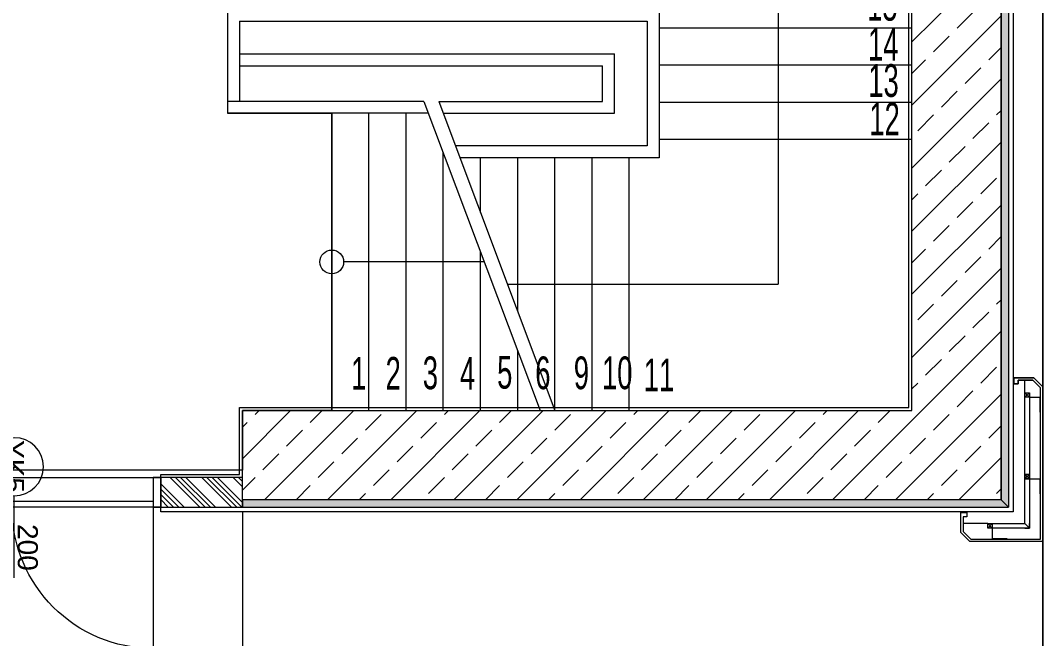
# Model space of a CAD drawing. Header units: millimetres. Extents: x 29001 to 40804, y -8833 to -5892.
# Drawn here: x 30804 to 31492, y -7999 to -7583 of the extents above; entities that cross this region are included whole.
import ezdxf
from ezdxf.enums import TextEntityAlignment as Align

# ---------------------------------------------------------------- set-up
doc = ezdxf.new("R2010")
doc.units = ezdxf.units.MM
for name, pattern in [('ACAD_ISO03W100', [30, 12, -18]), ('MAVIBAHCE XREF$0$DASHDOT', [1, 0.5, -0.25, 0, -0.25]), ('P-AV-P00-10$0${ Origin Line }', [0])]:
    doc.linetypes.add(name, pattern=pattern)
doc.layers.get('0').update_dxf_attribs({"lineweight": 0})
for name, color, linetype, lineweight in [('anahtar', 9, 'Continuous', 0), ('xxx_Auto_Yardimci_Isaret Genel', 51, 'Continuous', 0), ('Y_BA KOLON', 1, 'Continuous', 0), ('Y_BA TARAMA', 252, 'Continuous', 0), ('Y_DUVAR DIS GZB', 5, 'Continuous', 0), ('Y_DUVAR IZ', 253, 'ACAD_ISO03W100', 0), ('Y_DVR_TARAMA GB', 252, 'Continuous', 0), ('Y_FİBROBETON', 4, 'Continuous', 0), ('Y_KAPI', 123, 'Continuous', 0), ('Y_KAPI KOD', 40, 'Continuous', 0), ('Y_MINEPOR', 191, 'Continuous', 0), ('Y_SIVA', 30, 'Continuous', 0)]:
    doc.layers.add(name, color=color, linetype=linetype, lineweight=lineweight)
doc.styles.add('GENERATED_STYLE_2', font='arial.ttf')
doc.styles.add('style1', font='arial.ttf', dxfattribs={"height": 20})
pattern_1 = [(230, (367658.259, -65720.612), (-7.17260183, 0.62752135), [0.75, -8.25]), (175, (367658.259, -65720.612), (1.38751334, -7.52192134), [0.6, -6.6]), (280.4514445, (367657.661, -65720.5595), (-5.78508847, -6.89439991), [0.63740192, -7.01142112]), (226.1842, (367658.259, -65722.612), (-10.6724133, 1.6551928), [1.125, -12.375]), (276.6356355, (367657.369, -65722.474), (-9.34661946, -9.741186), [0.95610342, -10.5171376]), (171.184164, (367658.259, -65722.612), (-9.34661945, -9.741186), [0.9, -9.9]), (201, (367657.259, -65722.112), (-5.96907052, 4.02618891), [0.75, -8.25]), (146, (367657.259, -65722.112), (-2.43315332, -7.25150045), [0.6, -6.6]), (251.4514447, (367656.7614, -65721.776), (-8.40222377, -3.22531153), [0.6374019, -7.01142112]), (217.5, (367658.2588, -65720.6118), (-0.121598553, -3.328938538), [0, -6.52, 0, -6.7, 0, -6.625]), (187.5, (367658.259, -65720.6118), (-2.630695374, -3.94411712), [0, -3.82, 0, -6.37, 0, -2.525]), (147.5, (367660.4888, -65720.6118), (-5.338224362, 0.225548717), [0, -2.5, 0, -7.8, 0, -10.35]), (137.5, (367661.489, -65720.612), (-5.831861693, -1.001049823), [0, -3.25, 0, -5.18, 0, -7.35])]
pattern_2 = [(230, (367658.259, -65720.612), (-7.17260183, 0.62752135), [0.75, -8.25]), (175, (367658.259, -65720.612), (1.38751334, -7.52192134), [0.6, -6.6]), (280.4514445, (367657.661, -65720.5595), (-5.78508847, -6.89439991), [0.63740192, -7.01142112]), (226.1842, (367658.259, -65722.612), (-10.6724133, 1.6551928), [1.125, -12.375]), (276.6356355, (367657.369, -65722.474), (-9.34661946, -9.741186), [0.95610342, -10.5171376]), (171.184164, (367658.259, -65722.612), (-9.34661945, -9.741186), [0.9, -9.9]), (201, (367657.259, -65722.112), (-5.96907052, 4.02618891), [0.75, -8.25]), (146, (367657.259, -65722.112), (-2.43315332, -7.25150045), [0.6, -6.6]), (251.4514447, (367656.7614, -65721.776), (-8.40222377, -3.22531153), [0.6374019, -7.01142112]), (217.5, (367658.2588, -65720.6118), (-0.121598553, -3.328938538), [0, -6.52, 0, -6.7, 0, -6.625]), (187.5, (367658.259, -65720.6118), (-2.630695374, -3.94411712), [0, -3.82, 0, -6.37, 0, -2.525]), (147.5, (367660.4888, -65720.6118), (-5.338224362, 0.225548717), [0, -2.5, 0, -7.8, 0, -10.35]), (137.5, (367661.489, -65720.612), (-5.831861693, -1.001049823), [0, -3.25, 0, -5.18, 0, -7.35])]

# ---------------------------------------------------------------- blocks, each defined once
blk = doc.blocks.new('KAPI 200X230')
at = {"layer": 'Y_KAPI', "color": 252, "linetype": 'P-AV-P00-10$0${ Origin Line }'}
for p, q in [((5, -20), (5, -115)), ((195, -20), (195, -115))]:
    blk.add_line(p, q, dxfattribs=at)
at = {"layer": 'Y_KAPI'}
for points in [[(0, 0), (5, 0), (5, -20), (0, -20)], [(195, 0), (200, 0), (200, -20), (195, -20)], [(5, -20), (100, -20), (100, -16), (5, -16)], [(195, -20), (100, -20), (100, -16), (195, -16)]]:
    blk.add_lwpolyline(points, close=True, dxfattribs=at)
at = {"layer": 'Y_KAPI', "color": 252, "linetype": 'P-AV-P00-10$0${ Origin Line }'}
for centre, start, end in [((5, -20), 270, 0), ((195, -20), 180, 270)]:
    blk.add_arc(centre, 95, start, end, dxfattribs=at)
blk = doc.blocks.new('KAPI KOD')
at = {"layer": 'Y_KAPI KOD', "ltscale": 0.2}
blk.add_line((0, 0), (0, -55.22), dxfattribs=at)
blk.add_circle((-0.29, 19.56), 19.56, dxfattribs=at)
at = {"layer": 'Y_KAPI KOD', "color": 153, "ltscale": 0.2, "style": 'style1'}
for tag, p in [('KOD', (0, 19.75)), ('GEN', (-9.37, -34.7)), ('YUK', (9.88, -34.29))]:
    blk.add_attdef(tag, text='', height=13.5, rotation=90, dxfattribs=at).set_placement(p, align=Align.MIDDLE)
blk = doc.blocks.new('TÜM LAYOOUT')
at = {"layer": 'anahtar', "lineweight": 0}
h = blk.add_hatch(dxfattribs=at)
h.set_pattern_fill('ANSI33', color=256, scale=120)
h.set_pattern_definition([(45, (-203248.184, 42899.353), (-21.2132034, 21.2132034), []), (45, (-203226.97, 42899.353), (-21.2132034, 21.2132034), [15, -7.5])])
h.paths.add_polyline_path([(1438.26, -1023.45), (2318.26, -1023.45), (2318.26, -1583.45), (1808.26, -1583.45), (1808.26, -1523.45), (2258.26, -1523.45), (2258.26, -1083.45), (1498.26, -1083.45), (1498.26, -1583.45), (1438.26, -1583.45)])
h = blk.add_hatch(dxfattribs=at)
h.set_pattern_fill('AR-CONC', color=256, angle=-180)
h.set_pattern_definition(pattern_2)
h.paths.add_polyline_path([(2318.26, -1023.45), (2323.26, -1023.45), (2323.26, -1588.45), (2318.26, -1583.45)])
h = blk.add_hatch(dxfattribs=at)
h.set_pattern_fill('ANSI34', color=256, scale=20, angle=-90)
h.set_pattern_definition([(315, (343180.712, -40396.252), (10.6066017, 10.6066017), []), (315, (343180.712, -40399.787), (10.6066017, 10.6066017), []), (315, (343180.712, -40403.323), (10.6066017, 10.6066017), []), (315, (343180.712, -40406.858), (10.6066017, 10.6066017), [])])
h.paths.add_polyline_path([(1808.26, -1568.45), (1753.26, -1568.45), (1753.26, -1588.45), (1808.26, -1588.45)])
h = blk.add_hatch(dxfattribs=at)
h.set_pattern_fill('AR-CONC', color=256, angle=-180)
h.set_pattern_definition(pattern_2)
h.paths.add_polyline_path([(1808.26, -1583.45), (1808.26, -1588.45), (2323.26, -1588.45), (2318.26, -1583.45)])
at = {"layer": 'Y_BA TARAMA', "true_color": 0x999999}
h = blk.add_hatch(dxfattribs=at)
h.set_pattern_fill('ANSI33', color=253, scale=120)
h.set_pattern_definition([(45, (-203248.184, 42899.353), (-21.2132034, 21.2132034), []), (45, (-203226.97, 42899.353), (-21.2132034, 21.2132034), [15, -7.5])])
h.paths.add_polyline_path([(1438.26, -1023.45), (2318.26, -1023.45), (2318.26, -1583.45), (1808.26, -1583.45), (1808.26, -1523.45), (2258.26, -1523.45), (2258.26, -1083.45), (1498.26, -1083.45), (1498.26, -1583.45), (1438.26, -1583.45)])
at = {"layer": 'Y_DVR_TARAMA GB', "true_color": 0x999999}
h = blk.add_hatch(dxfattribs=at)
h.set_pattern_fill('ANSI34', color=253, scale=20, angle=-90)
h.set_pattern_definition([(315, (343180.712, -40396.252), (10.6066017, 10.6066017), []), (315, (343180.712, -40399.787), (10.6066017, 10.6066017), []), (315, (343180.712, -40403.323), (10.6066017, 10.6066017), []), (315, (343180.712, -40406.858), (10.6066017, 10.6066017), [])])
h.paths.add_polyline_path([(1808.26, -1568.45), (1753.26, -1568.45), (1753.26, -1588.45), (1808.26, -1588.45)])
at = {"layer": 'Y_MINEPOR'}
h = blk.add_hatch(dxfattribs=at)
h.set_pattern_fill('AR-CONC', color=256, angle=-180)
h.set_pattern_definition(pattern_1)
h.paths.add_polyline_path([(2318.26, -1023.45), (2323.26, -1023.45), (2323.26, -1588.45), (2318.26, -1583.45)])
h = blk.add_hatch(dxfattribs=at)
h.set_pattern_fill('AR-CONC', color=256, angle=-180)
h.set_pattern_definition(pattern_1)
h.paths.add_polyline_path([(1808.26, -1583.45), (1808.26, -1588.45), (2323.26, -1588.45), (2318.26, -1583.45)])
at = {"layer": 'anahtar', "lineweight": 0}
for p, q in [((2168.26, -1170.95), (2168.26, -1438.45)), ((1798.26, -1253.45), (1798.26, -1315.45)), ((2088.26, -1253.45), (2088.26, -1353.45)), ((1806.26, -1261.45), (2080.26, -1261.45)), ((1806.26, -1261.45), (1806.26, -1315.45)), ((2080.26, -1261.45), (2080.26, -1345.45)), ((2088.26, -1265.95), (2258.26, -1265.95)), ((1806.26, -1283.45), (2058.26, -1283.45)), ((2058.26, -1323.45), (2058.26, -1283.45)), ((1806.26, -1291.45), (2050.26, -1291.45)), ((2050.26, -1315.45), (2050.26, -1291.45)), ((2088.26, -1290.95), (2258.26, -1290.95)), ((1798.26, -1315.45), (1798.26, -1323.45)), ((1930.26, -1315.45), (1798.26, -1315.45)), ((1930.26, -1315.45), (2008.26, -1523.45)), ((1940.26, -1315.45), (2018.26, -1523.45)), ((1940.26, -1315.45), (2050.26, -1315.45)), ((2088.26, -1315.95), (2258.26, -1315.95)), ((1933.26, -1323.45), (1798.26, -1323.45)), ((1868.26, -1523.45), (1868.26, -1323.45)), ((1893.26, -1523.45), (1893.26, -1323.45)), ((1918.26, -1523.45), (1918.26, -1323.45)), ((1943.26, -1323.45), (2058.26, -1323.45)), ((2088.26, -1340.95), (2258.26, -1340.95)), ((2080.26, -1345.45), (1951.51, -1345.45)), ((1943.26, -1523.45), (1943.26, -1350.12)), ((2088.26, -1353.45), (1954.51, -1353.45)), ((1968.26, -1390.12), (1968.26, -1353.45)), ((1993.26, -1456.78), (1993.26, -1353.45)), ((2018.26, -1523.45), (2018.26, -1353.45)), ((2043.26, -1523.45), (2043.26, -1353.45)), ((2068.26, -1523.45), (2068.26, -1353.45)), ((1968.26, -1523.45), (1968.26, -1416.78)), ((1970.76, -1423.45), (1876.26, -1423.45)), ((1986.39, -1438.45), (2168.26, -1438.45)), ((2006.12, -1438.45), (2168.26, -1438.45)), ((1993.26, -1523.45), (1993.26, -1483.45)), ((2326.76, -1504.45), (2326.76, -1501.45)), ((2326.76, -1501.45), (2340.26, -1501.45)), ((2340.26, -1501.45), (2326.76, -1501.45)), ((2326.76, -1501.45), (2326.76, -1505.45)), ((2326.76, -1505.45), (2326.76, -1504.45)), ((2329.76, -1505.45), (2326.76, -1505.45)), ((2326.76, -1505.45), (2329.76, -1505.45)), ((2339.64, -1502.95), (2329.76, -1502.95)), ((2329.76, -1502.95), (2329.76, -1505.45)), ((2329.76, -1505.45), (2329.76, -1502.95)), ((2329.76, -1502.95), (2339.64, -1502.95)), ((2339.64, -1502.95), (2344.76, -1508.07)), ((2340.26, -1501.45), (2346.26, -1507.45)), ((2334.27, -1599.45), (2334.27, -1510.99)), ((2334.27, -1599.45), (2334.27, -1511.49)), ((2334.27, -1514.49), (2337.27, -1511.49)), ((2337.27, -1514.49), (2334.27, -1511.49)), ((2344.76, -1609.95), (2344.76, -1508.07)), ((2346.26, -1507.45), (2346.26, -1611.45)), ((2334.27, -1569.45), (2337.27, -1566.45)), ((2337.27, -1569.45), (2334.27, -1566.45)), ((1553.26, -1568.45), (1753.26, -1568.45)), ((1753.26, -1588.45), (1553.26, -1588.45)), ((2291.26, -1605.45), (2291.26, -1591.95)), ((2291.26, -1591.95), (2295.26, -1591.95)), ((2295.26, -1594.95), (2292.76, -1594.95)), ((2292.76, -1594.95), (2292.76, -1604.83)), ((2295.26, -1591.95), (2295.26, -1594.95)), ((2309.27, -1602.45), (2312.27, -1599.45)), ((2312.27, -1602.45), (2309.27, -1599.45)), ((2337.27, -1602.45), (2334.27, -1599.45)), ((2297.26, -1611.45), (2291.26, -1605.45)), ((2292.76, -1604.83), (2297.89, -1609.95)), ((2346.26, -1611.45), (2297.26, -1611.45)), ((2297.89, -1609.95), (2344.76, -1609.95))]:
    blk.add_line(p, q, dxfattribs=at)
for points in [[(2326.26, -1012.85), (2326.26, -1588.45), (2326.26, -1591.45), (1753.26, -1591.45), (1753.26, -1588.45)], [(1808.26, -1563.45), (1498.26, -1563.45), (1498.26, -1083.45), (1818.26, -1083.45), (1818.26, -1253.45), (1798.26, -1253.45), (1798.26, -1323.45), (1868.26, -1323.45), (1868.26, -1523.45), (1808.26, -1523.45), (1808.26, -1563.45)], [(1753.26, -1568.45), (1753.26, -1566.45), (1806.26, -1566.45), (1806.26, -1521.45), (2256.26, -1521.45), (2256.26, -1085.45), (1560.26, -1085.45), (1560.26, -1135.45), (1500.26, -1135.45), (1500.26, -1566.45), (1553.26, -1566.45), (1553.26, -1568.45)], [(2337.27, -1511.49), (2337.27, -1511.49), (2337.27, -1602.45)], [(1808.26, -1591.45), (1808.26, -1873.45), (1808.26, -1873.45)], [(2291.26, -1605.45), (2291.26, -1591.95), (2295.26, -1591.95), (2295.26, -1594.95), (2292.76, -1594.95), (2292.76, -1604.83)], [(2337.27, -1602.45), (2309.27, -1602.45), (2309.27, -1599.45), (2334.27, -1599.45)], [(2334.27, -1602.45), (2334.27, -1602.45), (2337.27, -1602.45), (2337.27, -1599.45)], [(2292.76, -1604.83), (2297.89, -1609.95)]]:
    blk.add_lwpolyline(points, dxfattribs=at)
for points in [[(1438.26, -1023.45), (2318.26, -1023.45), (2318.26, -1583.45), (1808.26, -1583.45), (1808.26, -1523.45), (2258.26, -1523.45), (2258.26, -1083.45), (1498.26, -1083.45), (1498.26, -1583.45), (1438.26, -1583.45)], [(2318.26, -1023.45), (2323.26, -1023.45), (2323.26, -1588.45), (2318.26, -1583.45)], [(2337.27, -1514.49), (2334.27, -1514.49), (2334.27, -1511.49), (2337.27, -1511.49)], [(2337.27, -1569.45), (2337.27, -1566.45), (2334.27, -1566.45), (2334.27, -1569.45)], [(2337.27, -1569.45), (2334.27, -1569.45), (2334.27, -1566.45), (2337.27, -1566.45)], [(1808.26, -1568.45), (1753.26, -1568.45), (1753.26, -1588.45), (1808.26, -1588.45)], [(1808.26, -1583.45), (1808.26, -1588.45), (2323.26, -1588.45), (2318.26, -1583.45)], [(2312.27, -1602.45), (2309.27, -1602.45), (2309.27, -1599.45), (2312.27, -1599.45)]]:
    blk.add_lwpolyline(points, close=True, dxfattribs=at)
blk.add_circle((1868.26, -1423.45), 8, dxfattribs=at)
at = {"layer": 'xxx_Auto_Yardimci_Isaret Genel', "linetype": 'MAVIBAHCE XREF$0$DASHDOT', "lineweight": 0, "ltscale": 50, "const_width": 1}
blk.add_lwpolyline([(0, -124.45), (2346.26, -124.45), (2346.26, -2358.95), (0, -2358.95)], close=True, dxfattribs=at)
at = {"layer": 'Y_BA KOLON'}
blk.add_lwpolyline([(1438.26, -1023.45), (2318.26, -1023.45), (2318.26, -1583.45), (1808.26, -1583.45), (1808.26, -1523.45), (2258.26, -1523.45), (2258.26, -1083.45), (1498.26, -1083.45), (1498.26, -1583.45), (1438.26, -1583.45)], close=True, dxfattribs=at)
at = {"layer": 'Y_DUVAR DIS GZB'}
blk.add_lwpolyline([(1808.26, -1568.45), (1753.26, -1568.45), (1753.26, -1588.45), (1808.26, -1588.45)], close=True, dxfattribs=at)
at = {"layer": 'Y_DUVAR IZ', "ltscale": 0.2}
for p, q in [((1553.26, -1568.45), (1753.26, -1568.45)), ((1753.26, -1588.45), (1553.26, -1588.45))]:
    blk.add_line(p, q, dxfattribs=at)
at = {"layer": 'Y_FİBROBETON', "color": 1}
for p, q in [((2326.76, -1504.45), (2326.76, -1501.45)), ((2326.76, -1501.45), (2340.26, -1501.45)), ((2340.26, -1501.45), (2326.76, -1501.45)), ((2326.76, -1501.45), (2326.76, -1505.45)), ((2326.76, -1505.45), (2326.76, -1504.45)), ((2329.76, -1505.45), (2326.76, -1505.45)), ((2326.76, -1505.45), (2329.76, -1505.45)), ((2339.64, -1502.95), (2329.76, -1502.95)), ((2329.76, -1502.95), (2329.76, -1505.45)), ((2329.76, -1505.45), (2329.76, -1502.95)), ((2329.76, -1502.95), (2339.64, -1502.95)), ((2339.64, -1502.95), (2344.76, -1508.07)), ((2340.26, -1501.45), (2346.26, -1507.45)), ((2344.76, -1609.95), (2344.76, -1508.07)), ((2346.26, -1507.45), (2346.26, -1507.45)), ((2346.26, -1507.45), (2346.26, -1611.45)), ((2291.26, -1605.45), (2291.26, -1591.95)), ((2291.26, -1591.95), (2295.26, -1591.95)), ((2295.26, -1594.95), (2292.76, -1594.95)), ((2292.76, -1594.95), (2292.76, -1604.83)), ((2295.26, -1591.95), (2295.26, -1594.95)), ((2297.26, -1611.45), (2291.26, -1605.45)), ((2292.76, -1604.83), (2297.89, -1609.95)), ((2346.26, -1611.45), (2297.26, -1611.45)), ((2297.89, -1609.95), (2344.76, -1609.95))]:
    blk.add_line(p, q, dxfattribs=at)
at = {"layer": 'Y_FİBROBETON'}
for p, q in [((2334.27, -1511.49), (2334.27, -1503.45)), ((2337.27, -1514.49), (2344.27, -1514.49)), ((2344.27, -1514.49), (2344.27, -1524.49)), ((2337.27, -1569.45), (2344.27, -1569.45)), ((2344.27, -1569.45), (2344.27, -1579.45)), ((2309.27, -1599.45), (2293.26, -1599.45)), ((2312.27, -1602.45), (2312.27, -1609.45)), ((2312.27, -1609.45), (2322.27, -1609.45))]:
    blk.add_line(p, q, dxfattribs=at)
at = {"layer": 'Y_FİBROBETON', "color": 113}
for p, q in [((2334.27, -1599.45), (2334.27, -1510.99)), ((2334.27, -1599.45), (2334.27, -1511.49)), ((2334.27, -1514.49), (2337.27, -1511.49)), ((2337.27, -1514.49), (2334.27, -1511.49)), ((2334.27, -1569.45), (2337.27, -1566.45)), ((2337.27, -1569.45), (2334.27, -1566.45)), ((2309.27, -1602.45), (2312.27, -1599.45)), ((2312.27, -1602.45), (2309.27, -1599.45)), ((2337.27, -1602.45), (2334.27, -1599.45))]:
    blk.add_line(p, q, dxfattribs=at)
for points in [[(2337.27, -1514.49), (2334.27, -1514.49), (2334.27, -1511.49), (2337.27, -1511.49)], [(2337.27, -1569.45), (2337.27, -1566.45), (2334.27, -1566.45), (2334.27, -1569.45)], [(2337.27, -1569.45), (2334.27, -1569.45), (2334.27, -1566.45), (2337.27, -1566.45)], [(2312.27, -1602.45), (2309.27, -1602.45), (2309.27, -1599.45), (2312.27, -1599.45)]]:
    blk.add_lwpolyline(points, close=True, dxfattribs=at)
for points in [[(2337.27, -1511.49), (2337.27, -1511.49), (2337.27, -1602.45)], [(2337.27, -1602.45), (2309.27, -1602.45), (2309.27, -1599.45), (2334.27, -1599.45)], [(2334.27, -1602.45), (2334.27, -1602.45), (2337.27, -1602.45), (2337.27, -1599.45)]]:
    blk.add_lwpolyline(points, dxfattribs=at)
at = {"layer": 'Y_FİBROBETON', "color": 1}
for points in [[(2291.26, -1605.45), (2291.26, -1591.95), (2295.26, -1591.95), (2295.26, -1594.95), (2292.76, -1594.95), (2292.76, -1604.83)], [(2292.76, -1604.83), (2297.89, -1609.95)]]:
    blk.add_lwpolyline(points, dxfattribs=at)
at = {"layer": 'Y_MINEPOR'}
for points in [[(2318.26, -1023.45), (2323.26, -1023.45), (2323.26, -1588.45), (2318.26, -1583.45)], [(1808.26, -1583.45), (1808.26, -1588.45), (2323.26, -1588.45), (2318.26, -1583.45)]]:
    blk.add_lwpolyline(points, close=True, dxfattribs=at)
at = {"layer": 'Y_SIVA', "ltscale": 0.1}
for points in [[(2326.26, -1012.85), (2326.26, -1588.45), (2326.26, -1591.45), (1753.26, -1591.45), (1753.26, -1588.45)], [(1753.26, -1568.45), (1753.26, -1566.45), (1806.26, -1566.45), (1806.26, -1521.45), (2256.26, -1521.45), (2256.26, -1085.45), (1560.26, -1085.45), (1560.26, -1135.45), (1500.26, -1135.45), (1500.26, -1566.45), (1553.26, -1566.45), (1553.26, -1568.45)]]:
    blk.add_lwpolyline(points, dxfattribs=at)
at = {"layer": 'Y_KAPI', "xscale": -1}
blk.add_blockref('KAPI 200X230', (1753.26, -1568.45), dxfattribs=at)
at = {"layer": 'Y_KAPI KOD'}
ref = blk.add_blockref('KAPI KOD', (1654.57, -1580.78), dxfattribs=dict(at, xscale=-1))
ref.add_attrib('KOD', 'YK5', dxfattribs={"color": 153, "ltscale": 0.2, "height": 13.5, "rotation": 270, "style": 'style1'}).set_placement((1654.57, -1561.03), align=Align.MIDDLE)
ref.add_attrib('YUK', '210', dxfattribs={"color": 153, "ltscale": 0.2, "height": 13.5, "rotation": 270, "style": 'style1'}).set_placement((1644.69, -1615.07), align=Align.MIDDLE)
ref.add_attrib('GEN', '200', dxfattribs={"color": 153, "ltscale": 0.2, "height": 13.5, "rotation": 270, "style": 'style1'}).set_placement((1663.94, -1615.48), align=Align.MIDDLE)
at = {"layer": 'anahtar', "lineweight": 0, "char_height": 22, "attachment_point": 7, "style": 'GENERATED_STYLE_2'}
for s, insert in [('{\\W0.600000x;15}', (2228.17, -1261.46)), ('{\\W0.600000x;14}', (2228.74, -1288.01)), ('{\\W0.600000x;13}', (2228.93, -1312.71)), ('{\\W0.600000x;12}', (2229.63, -1338.23)), ('{\\W0.600000x;1}', (1881.32, -1509.37)), ('{\\W0.600000x;2}', (1904.44, -1509.37)), ('{\\W0.600000x;3}', (1929.44, -1509.37)), ('{\\W0.600000x;4}', (1954.44, -1509.28)), ('{\\W0.600000x;5}', (1979.44, -1508.98)), ('{\\W0.600000x;6}', (2005.06, -1509.35)), ('{\\W0.600000x;9}', (2030.97, -1509.35)), ('{\\W0.600000x;10}', (2049.91, -1509.35)), ('{\\W0.600000x;11}', (2077.96, -1510.45))]:
    blk.add_mtext(s, dxfattribs=dict(at, insert=insert))

msp = doc.modelspace()

# ---------------------------------------------------------------- block references
at = {"color": 6}
msp.add_blockref('TÜM LAYOOUT', (29144.79, -6321.8), dxfattribs=at)

doc.saveas('drawing.dxf')
